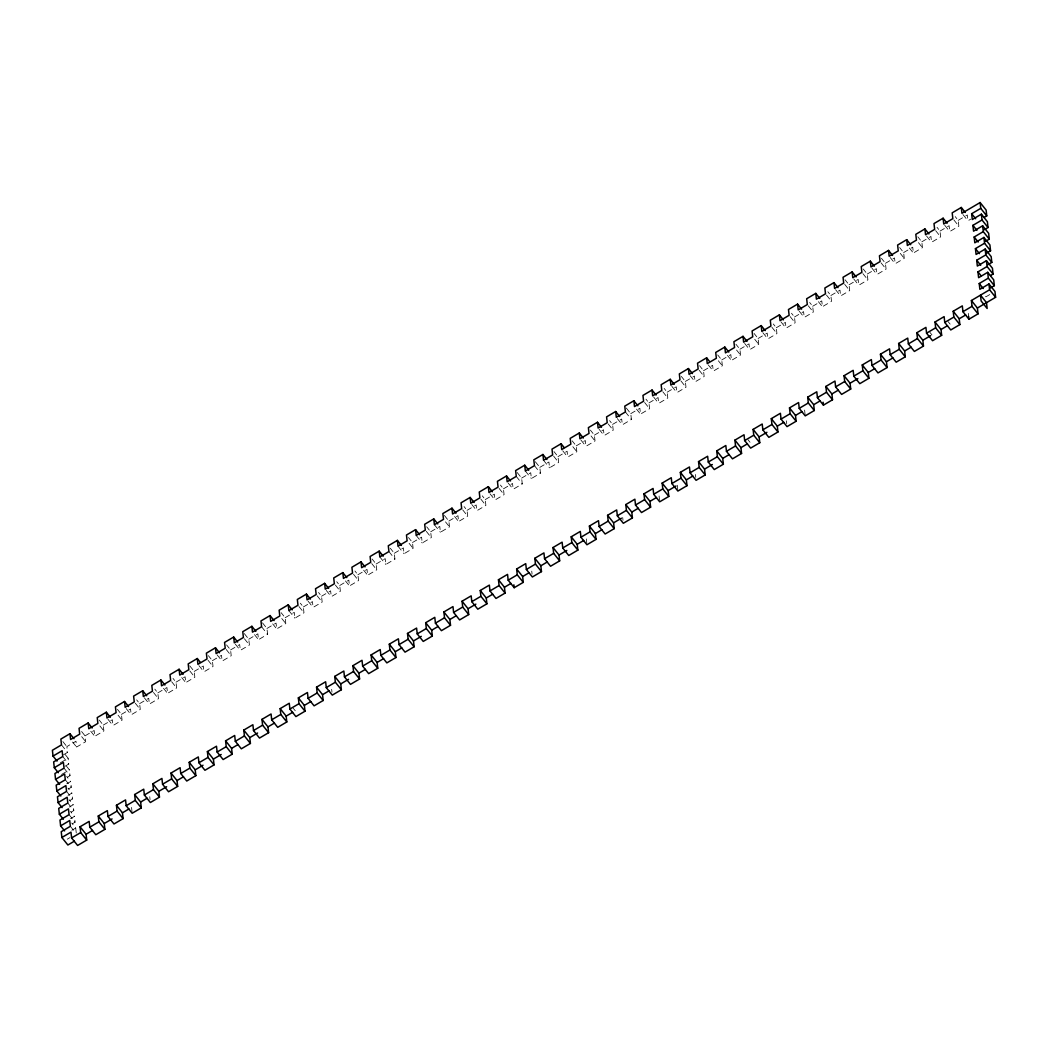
<?xml version="1.0" encoding="UTF-8"?>
<svg xmlns="http://www.w3.org/2000/svg" width="1048" height="1048" viewBox="0 0 1048 1048"><rect width="100%" height="100%" fill="white"/><g stroke="black" fill="none" stroke-linecap="round" stroke-linejoin="round"><path stroke-width="0.75" stroke-dasharray="5 3.75" d="M63.6 754.704L67.504 752.412L66.876 746.595L75.967 741.224L76.596 747.041L85.687 741.67L85.058 735.853L81.05 730.836M85.058 735.853L94.15 730.482L94.792 736.299L103.883 730.928L103.254 725.111L99.246 720.094M103.254 725.111L112.346 719.74L112.974 725.557L122.079 720.186L121.437 714.369L117.442 709.365M121.437 714.369L130.542 708.998L131.17 714.815L140.262 709.444L139.633 703.627L136.633 699.868M139.633 703.627L148.724 698.269L149.353 704.086L158.458 698.715L157.829 692.898L154.816 689.139M157.829 692.898L166.92 687.527L167.549 693.344L176.64 687.973L176.012 682.156L173.012 678.397M176.012 682.156L185.103 676.785L185.745 682.602L194.836 677.231L194.208 671.414L189.203 665.153M194.208 671.414L203.299 666.043L203.928 671.86L213.032 666.489L212.39 660.672L208.395 655.668M212.39 660.672L221.495 655.301L222.124 661.118L231.215 655.747L230.586 649.93L226.578 644.926M230.586 649.93L239.678 644.559L240.306 650.376L249.411 645.018L248.769 639.201L242.769 631.682M248.769 639.201L257.873 633.83L258.502 639.647L267.594 634.276L266.965 628.459L260.965 620.94M266.965 628.459L276.056 623.088L276.698 628.905L285.79 623.534L285.161 617.717L281.152 612.7M285.161 617.717L294.252 612.346L294.881 618.163L303.972 612.792L303.344 606.975L300.344 603.216M303.344 606.975L312.448 601.604L313.077 607.421L322.168 602.05L321.539 596.233L318.54 592.474M321.539 596.233L330.631 590.862L331.26 596.679L340.364 591.308L339.722 585.491L336.722 581.732M339.722 585.491L348.827 580.134L349.456 585.95L358.547 580.579L357.918 574.763L354.918 571.003M357.918 574.763L367.01 569.391L367.651 575.208L376.743 569.837L376.114 564.021L372.106 559.003M376.114 564.021L385.206 558.649L385.834 564.466L394.926 559.095L394.297 553.279L390.301 548.261M394.297 553.279L403.388 547.908L404.03 553.724L413.122 548.353L412.493 542.537L408.484 537.532M412.493 542.537L421.584 537.166L422.213 542.982L431.317 537.611L430.676 531.794L426.68 526.79M430.676 531.794L439.78 526.424L440.409 532.24L449.5 526.882L448.871 521.066L443.867 514.791M448.871 521.066L457.963 515.695L458.592 521.511L467.696 516.14L467.067 510.324L464.054 506.564M467.067 510.324L476.159 504.953L476.788 510.769L485.879 505.398L485.25 499.582L482.25 495.822M485.25 499.582L494.342 494.211L494.984 500.027L504.075 494.656L503.446 488.84L500.433 485.08M503.446 488.84L512.538 483.469L513.166 489.285L522.271 483.914L521.629 478.098L515.629 470.578M521.629 478.098L530.733 472.727L531.362 478.543L540.454 473.172L539.825 467.356L533.812 459.836M539.825 467.356L548.916 461.998L549.545 467.814L558.649 462.443L558.008 456.627L554.012 451.609M558.008 456.627L567.112 451.256L567.741 457.072L576.832 451.701L576.204 445.885L572.195 440.867M576.204 445.885L585.295 440.514L585.937 446.33L595.028 440.959L594.399 435.143L590.391 430.125M594.399 435.143L603.491 429.772L604.12 435.588L613.211 430.217L612.582 424.401L609.582 420.641M612.582 424.401L621.687 419.03L622.316 424.846L631.407 419.475L630.778 413.659L625.774 407.397M630.778 413.659L639.87 408.288L640.498 414.104L649.603 408.746L648.961 402.93L645.961 399.17M648.961 402.93L658.065 397.559L658.694 403.375L667.786 398.004L667.157 392.188L664.157 388.428M667.157 392.188L676.248 386.817L676.89 392.633L685.981 387.262L685.353 381.446L681.344 376.429M685.353 381.446L694.444 376.075L695.073 381.891L704.164 376.52L703.535 370.704L699.54 365.686M703.535 370.704L712.627 365.333L713.269 371.149L722.36 365.778L721.731 359.962L717.723 354.958M721.731 359.962L730.823 354.591L731.452 360.407L740.556 355.036L739.914 349.22L735.919 344.216M739.914 349.22L749.019 343.862L749.648 349.678L758.739 344.307L758.11 338.491L754.101 333.474M758.11 338.491L767.202 333.12L767.83 338.936L776.935 333.565L776.306 327.749L773.293 323.989M776.306 327.749L785.397 322.378L786.026 328.194L795.118 322.823L794.489 317.007L791.489 313.247M794.489 317.007L803.58 311.636L804.222 317.452L813.314 312.081L812.685 306.265L809.672 302.505M812.685 306.265L821.776 300.894L822.405 306.71L831.509 301.339L830.868 295.523L827.868 291.763M830.868 295.523L839.972 290.152L840.601 295.968L849.692 290.61L849.063 284.794L845.055 279.777M849.063 284.794L858.155 279.423L858.784 285.239L867.888 279.868L867.246 274.052L863.251 269.035M867.246 274.052L876.351 268.681L876.98 274.497L886.071 269.126L885.442 263.31L881.434 258.293M885.442 263.31L894.534 257.939L895.175 263.755L904.267 258.384L903.638 252.568L899.629 247.551M903.638 252.568L912.729 247.197L913.358 253.013L922.45 247.642L921.821 241.826L917.825 236.822M921.821 241.826L930.925 236.455L931.554 242.271L940.645 236.9L940.017 231.084L937.017 227.324M940.017 231.084L949.108 225.726L949.737 231.543L958.841 226.172L958.2 220.355L955.2 216.595M958.2 220.355L967.304 214.984L967.933 220.801L970.736 219.15M60.339 762.826L68.133 758.228L64.125 753.211M64.871 766.337L68.762 764.044L68.133 758.228M61.596 774.459L69.391 769.861L65.395 764.844M67.426 777.21L70.033 775.677L69.391 769.861M66.758 783.786L70.661 781.494L66.653 776.476M68.696 788.843L71.29 787.297L70.661 781.494M68.028 795.419L71.919 793.113L67.924 788.109M69.954 800.476L72.561 798.93L71.919 793.113M69.286 807.052L73.19 804.746L69.181 799.742M71.225 812.095L73.819 810.562L73.19 804.746M70.557 818.685L74.447 816.379L70.452 811.375M72.482 823.728L75.089 822.195L74.447 816.379M71.814 830.317L75.718 828.012L71.709 823.008M67.255 839.199L69.849 837.666M989.77 294.553L985.867 296.846L983.875 294.344M962.929 214.526L967.933 220.801M953.837 219.897L958.841 226.172M944.733 225.268L949.737 231.543M935.641 230.639L940.645 236.9M926.55 236.01L931.554 242.271M918.454 242.638L922.45 247.642M909.363 248.009L913.358 253.013M900.258 253.367L904.267 258.384M948.126 321.644L950.13 324.146M890.171 257.494L895.175 263.755M881.067 262.865L886.071 269.126M929.93 332.373L931.934 334.888M871.975 268.223L876.98 274.497M862.884 273.594L867.888 279.868M853.779 278.964L858.784 285.239M844.688 284.336L849.692 290.61M835.597 289.707L840.601 295.968M826.492 295.077L831.509 301.339M818.409 301.706L822.405 306.71M808.309 305.82L813.314 312.081M799.218 311.191L804.222 317.452M790.113 316.562L795.118 322.823M781.022 321.933L786.026 328.194M771.931 327.29L776.935 333.565M762.826 332.661L767.83 338.936M754.743 339.29L758.739 344.307M744.643 343.403L749.648 349.678M736.548 350.032L740.556 355.036M727.456 355.403L731.452 360.407M718.352 360.774L722.36 365.778M708.265 364.887L713.269 371.149M699.16 370.258L704.164 376.52M748.023 439.78L750.027 442.282M690.069 375.629L695.073 381.891M680.977 381L685.981 387.262M671.873 386.358L676.89 392.633M662.781 391.729L667.786 398.004M653.69 397.1L658.694 403.375M644.599 402.471L649.603 408.746M636.503 409.1L640.498 414.104M625.407 411.956L631.407 419.475M617.311 418.584L622.316 424.846M608.207 423.955L613.211 430.217M599.115 429.326L604.12 435.588M591.02 435.942L595.028 440.959M580.933 440.068L585.937 446.33M572.837 446.684L576.832 451.701M562.737 450.797L567.741 457.072M553.645 456.168L558.649 462.443M543.545 460.295L549.545 467.814M534.454 465.653L540.454 473.172M525.349 471.024L531.362 478.543M516.258 476.395L522.271 483.914M508.162 483.023L513.166 489.285M499.071 488.394L504.075 494.656M489.979 493.765L494.984 500.027M480.875 499.136L485.879 505.398M471.783 504.494L476.788 510.769M462.692 509.865L467.696 516.14M454.596 516.494L458.592 521.511M445.505 521.865L449.5 526.882M434.396 524.721L440.409 532.24M426.3 531.349L431.317 537.611M416.213 535.462L422.213 542.982M409.113 543.349L413.122 548.353M398.017 546.205L404.03 553.724M388.926 551.576L394.926 559.095M379.834 556.947L385.834 564.466M371.739 563.562L376.743 569.837M363.643 570.191L367.651 575.208M353.543 574.304L358.547 580.579M345.447 580.933L349.456 585.95M335.36 585.046L340.364 591.308M326.256 590.417L331.26 596.679M317.164 595.788L322.168 602.05M308.073 601.159L313.077 607.421M298.968 606.53L303.972 612.792M288.881 610.643L294.881 618.163M281.781 618.516L285.79 623.534M272.69 623.888L276.698 628.905M261.594 626.756L267.594 634.276M254.494 634.63L258.502 639.647M244.407 638.743L249.411 645.018M293.257 708.265L295.261 710.767M235.302 644.114L240.306 650.376M226.211 649.485L231.215 655.747M217.119 654.856L222.124 661.118M208.015 660.227L213.032 666.489M198.923 665.598L203.928 671.86M189.832 670.969L194.836 677.231M181.736 677.584L185.745 682.602M171.636 681.698L176.64 687.973M163.54 688.326L167.549 693.344M153.453 692.44L158.458 698.715M144.349 697.811L149.353 704.086M135.257 703.182L140.262 709.444M126.166 708.553L131.17 714.815M118.07 715.181L122.079 720.186M107.97 719.295L112.974 725.557M99.874 725.91L103.883 730.928M90.783 731.281L94.792 736.299M81.692 736.652L85.687 741.67M72.587 742.023L76.596 747.041M62.867 741.578L66.876 746.595M61.491 744.892L67.504 752.412M62.762 756.525L68.762 764.044M64.02 768.158L70.033 775.677M65.29 779.778L71.29 787.297M66.548 791.41L72.561 798.93M67.819 803.043L73.819 810.562M69.076 814.676L75.089 822.195M70.347 826.309L75.351 832.57M968.313 313.404L968.627 316.313M804.602 410.056L805.231 415.873M786.406 420.798L786.721 423.706M695.453 474.495L695.767 477.403M677.27 485.237L677.742 489.599M659.074 495.979L659.546 500.341M622.695 517.463L623.01 520.371M586.317 538.934L586.788 543.296M531.742 571.16L532.057 574.068M331.64 689.296L331.967 692.204M149.746 796.69L150.06 799.598M131.55 807.432L132.022 811.794M75.718 828.012L76.347 833.828"/><path stroke-width="1.5" d="M73.963 738.709L69.954 733.705L60.863 739.076L61.491 744.892L52.4 750.263L53.029 756.08L57.037 761.084M92.158 727.98L88.15 722.963L79.059 728.334L79.687 734.15L70.596 739.521L69.954 733.705M110.341 717.238L106.346 712.221L97.241 717.592L97.87 723.408L88.779 728.779L88.15 722.963M128.537 706.496L124.529 701.479L115.437 706.85L116.066 712.666L106.975 718.037L106.346 712.221M146.72 695.754L142.725 690.75L133.62 696.108L134.262 701.924L125.157 707.295L124.529 701.479M164.916 685.012L160.907 680.008L151.816 685.379L152.445 691.195L143.353 696.566L142.725 690.75M183.112 674.283L179.103 669.266L170.012 674.637L170.641 680.453L161.549 685.824L160.907 680.008M200.299 662.284L197.286 658.524L188.195 663.895L188.823 669.711L179.732 675.082L179.103 669.266M219.491 652.799L215.482 647.782L206.391 653.153L207.019 658.969L197.928 664.34L197.286 658.524M237.673 642.057L233.678 637.04L224.573 642.411L225.215 648.227L216.111 653.598L215.482 647.782M255.869 631.315L251.861 626.311L242.769 631.682L243.398 637.498L234.307 642.856L233.678 637.04M274.065 620.586L270.057 615.569L260.965 620.94L261.594 626.756L252.489 632.127L251.861 626.311M292.248 609.844L288.239 604.827L279.148 610.198L279.777 616.014L270.685 621.385L270.057 615.569M310.444 599.102L306.435 594.085L297.344 599.456L297.973 605.272L288.881 610.643L288.239 604.827M328.627 588.36L324.631 583.343L315.527 588.714L316.168 594.53L307.064 599.901L306.435 594.085M346.822 577.618L342.814 572.614L333.723 577.972L334.351 583.788L325.26 589.159L324.631 583.343M365.005 566.876L361.01 561.872L351.905 567.243L352.547 573.059L343.443 578.431L342.814 572.614M383.201 556.147L379.193 551.13L370.101 556.501L370.73 562.317L361.639 567.689L361.01 561.872M401.397 545.405L397.389 540.388L388.297 545.759L388.926 551.576L379.834 556.947L379.193 551.13M419.58 534.663L415.584 529.646L406.48 535.017L407.109 540.834L398.017 546.205L397.389 540.388M437.776 523.921L433.767 518.904L424.676 524.275L425.305 530.091L416.213 535.462L415.584 529.646M455.959 513.179L451.963 508.175L442.859 513.546L443.501 519.363L434.396 524.721L433.767 518.904M474.154 502.451L470.146 497.433L461.055 502.804L461.683 508.621L452.592 513.992L451.963 508.175M492.35 491.709L488.342 486.691L479.25 492.062L479.879 497.879L470.788 503.25L470.146 497.433M510.533 480.966L506.525 475.949L497.433 481.32L498.062 487.137L488.971 492.508L488.342 486.691M528.729 470.224L524.721 465.207L515.629 470.578L516.258 476.395L507.166 481.766L506.525 475.949M546.912 459.483L542.916 454.478L533.812 459.836L534.454 465.653L525.349 471.024L524.721 465.207M564.112 447.496L561.099 443.736L552.008 449.107L552.637 454.924L543.545 460.295L542.916 454.478M583.304 438.012L579.295 432.994L570.204 438.365L570.832 444.182L561.728 449.553L561.099 443.736M601.486 427.27L597.478 422.252L588.386 427.623L589.015 433.44L579.924 438.811L579.295 432.994M619.682 416.528L615.674 411.51L606.582 416.881L607.211 422.698L598.12 428.069L597.478 422.252M637.865 405.786L633.87 400.768L624.765 406.139L625.407 411.956L616.303 417.327L615.674 411.51M656.061 395.044L652.053 390.039L642.961 395.41L643.59 401.227L634.499 406.585L633.87 400.768M674.244 384.315L670.248 379.297L661.157 384.668L661.786 390.485L652.681 395.856L652.053 390.039M692.44 373.573L688.431 368.555L679.34 373.926L679.969 379.743L670.877 385.114L670.248 379.297M709.627 361.573L706.627 357.813L697.536 363.184L698.165 369.001L689.073 374.372L688.431 368.555M728.819 352.089L724.823 347.071L715.719 352.442L716.36 358.259L707.256 363.63L706.627 357.813M747.014 341.347L743.006 336.343L733.914 341.7L734.543 347.517L725.452 352.888L724.823 347.071M765.197 330.605L761.202 325.601L752.097 330.972L752.739 336.788L743.635 342.159L743.006 336.343M783.393 319.876L779.385 314.858L770.293 320.229L770.922 326.046L761.83 331.417L761.202 325.601M801.589 309.134L797.58 304.117L788.489 309.488L789.118 315.304L780.026 320.675L779.385 314.858M819.772 298.392L815.776 293.375L806.672 298.746L807.301 304.562L798.209 309.933L797.58 304.117M837.968 287.65L833.959 282.632L824.868 288.004L825.496 293.82L816.405 299.191L815.776 293.375M856.15 276.908L852.155 271.904L843.05 277.275L843.692 283.091L834.588 288.449L833.959 282.632M874.346 266.179L870.338 261.162L861.246 266.533L861.875 272.349L852.784 277.72L852.155 271.904M892.542 255.437L888.534 250.42L879.442 255.791L880.071 261.607L870.98 266.978L870.338 261.162M910.725 244.695L906.716 239.678L897.625 245.049L898.254 250.865L889.163 256.236L888.534 250.42M928.921 233.953L924.912 228.936L915.821 234.307L916.45 240.123L907.358 245.494L906.716 239.678M947.104 223.211L943.108 218.207L934.004 223.565L934.646 229.381L925.541 234.752L924.912 228.936M965.3 212.469L961.291 207.465L952.2 212.836L952.829 218.652L943.737 224.023L943.108 218.207M984.151 217.408L986.758 215.875L986.129 210.059L980.116 202.539L961.92 213.281L961.291 207.465M53.029 756.08L62.133 750.709L62.762 756.525L53.658 761.896L54.3 767.699L58.295 772.717M984.124 229.8L988.015 227.508L987.386 221.691L981.386 214.172L972.282 219.543L971.653 213.727L980.745 208.356L980.116 202.539M54.3 767.699L63.391 762.341L64.02 768.158L54.928 773.516L55.557 779.332L59.566 784.349M985.382 241.433L989.286 239.141L988.644 233.324L982.644 225.805L973.553 231.176L972.911 225.359L982.015 219.988L981.386 214.172M55.557 779.332L64.648 773.974L65.29 779.778L56.186 785.149L56.828 790.965L60.823 795.982M986.653 253.066L990.543 250.773L989.915 244.957L983.902 237.438L974.81 242.809L974.182 236.992L983.273 231.621L982.644 225.805M56.828 790.965L65.919 785.594L66.548 791.41L57.457 796.781L58.085 802.598L62.094 807.615M987.91 264.699L991.814 262.406L991.172 256.59L985.172 249.07L976.081 254.441L975.439 248.625L984.544 243.254L983.902 237.438M58.085 802.598L67.177 797.227L67.819 803.043L58.714 808.414L59.356 814.231L63.352 819.248M990.478 275.572L993.072 274.026L992.443 268.223L986.43 260.703L977.339 266.061L976.71 260.245L985.801 254.887L985.172 249.07M59.356 814.231L68.448 808.86L69.076 814.676L59.985 820.047L60.614 825.863L64.622 830.881M990.439 287.964L994.342 285.659L993.701 279.842L987.701 272.323L978.609 277.694L977.967 271.877L987.072 266.506L986.43 260.703M60.614 825.863L69.705 820.492L70.347 826.309L61.242 831.68L61.871 837.496L67.884 845.015L74.382 841.177M61.871 837.496L70.976 832.125L71.605 837.942L77.604 845.461L86.709 840.09L80.696 832.57L80.067 826.754L89.159 821.383L89.8 827.2L95.8 834.719L104.892 829.348L98.892 821.829L98.263 816.012L107.355 810.641L107.983 816.457L113.996 823.977L123.088 818.619L117.075 811.1L116.446 805.283L125.55 799.912L126.179 805.729L132.179 813.248L141.284 807.877L135.271 800.358L134.642 794.541L143.733 789.17L144.362 794.987L150.375 802.506L159.466 797.135L153.467 789.616L152.825 783.799L161.929 778.428L162.558 784.245L168.558 791.764L177.662 786.393L171.649 778.874L171.021 773.057L180.112 767.686L180.754 773.503L186.754 781.022L195.845 775.651L189.845 768.132L189.216 762.315L198.308 756.944L198.937 762.761L204.95 770.28L214.041 764.909L208.028 757.39L207.399 751.573L216.491 746.215L217.133 752.032L223.132 759.551L232.224 754.18L226.224 746.661L225.595 740.844L234.687 735.473L235.315 741.29L241.328 748.809L250.42 743.438L244.42 735.919L243.778 730.102L252.882 724.731L253.511 730.548L259.511 738.067L268.616 732.696L262.603 725.177L261.974 719.36L271.065 713.989L271.694 719.806L277.707 727.325L286.798 721.954L280.798 714.435L280.17 708.618L289.261 703.247L289.89 709.064L295.903 716.583L304.994 711.212L298.981 703.693L298.353 697.876L307.444 692.505L308.086 698.322L314.086 705.841L323.177 700.483L317.177 692.964L316.548 687.147L325.64 681.776L326.269 687.593L332.281 695.112L341.373 689.741L335.373 682.222L334.731 676.405L343.836 671.034L344.464 676.851L350.464 684.37L359.569 678.999L353.556 671.48L352.927 665.663L362.019 660.292L362.647 666.109L368.66 673.628L377.752 668.257L371.752 660.738L371.11 654.921L380.214 649.55L380.843 655.367L386.843 662.886L395.947 657.515L389.935 649.996L389.306 644.179L398.397 638.808L399.039 644.625L405.039 652.144L414.13 646.773L408.131 639.254L407.502 633.437L416.593 628.08L417.222 633.896L423.235 641.415L432.326 636.044L426.313 628.525L425.685 622.709L434.789 617.337L435.418 623.154L441.418 630.673L450.522 625.302L444.509 617.783L443.88 611.966L452.972 606.596L453.601 612.412L459.614 619.931L468.705 614.56L462.705 607.041L462.063 601.225L471.168 595.854L471.796 601.67L477.796 609.189L486.901 603.818L480.888 596.299L480.259 590.483L489.351 585.111L489.992 590.928L495.992 598.447L505.084 593.076L499.084 585.557L498.455 579.74L507.546 574.383L508.175 580.186L514.188 587.705L523.279 582.347L517.267 574.828L516.638 569.012L525.729 563.641L526.371 569.457L532.371 576.976L541.475 571.605L535.462 564.086L534.834 558.27L543.925 552.899L544.554 558.715L550.567 566.234L559.658 560.863L553.658 553.344L553.016 547.528L562.121 542.157L562.75 547.973L568.75 555.492L577.854 550.121L571.841 542.602L571.212 536.786L580.304 531.415L580.933 537.231L586.946 544.75L596.037 539.379L590.037 531.86L589.408 526.044L598.5 520.673L599.129 526.489L605.141 534.008L614.233 528.637L608.22 521.118L607.591 515.315L616.683 509.944L617.324 515.76L623.324 523.279L632.416 517.909L626.416 510.389L625.787 504.573L634.878 499.202L635.507 505.018L641.52 512.538L650.611 507.166L644.612 499.647L643.97 493.831L653.074 488.46L653.703 494.276L659.703 501.796L668.807 496.425L662.794 488.905L662.166 483.089L671.257 477.718L671.886 483.534L677.899 491.054L686.99 485.683L680.99 478.163L680.349 472.347L689.453 466.976L690.082 472.792L696.095 480.311L705.186 474.941L699.173 467.421L698.544 461.605L707.636 456.247L708.278 462.05L714.278 469.57L723.369 464.212L717.369 456.692L716.74 450.876L725.832 445.505L726.461 451.321L732.473 458.841L741.565 453.47L735.552 445.95L734.923 440.134L744.028 434.763L744.656 440.579L750.656 448.099L759.761 442.728L753.748 435.208L753.119 429.392L762.21 424.021L762.839 429.837L768.852 437.357L777.944 431.986L771.944 424.466L771.302 418.65L780.406 413.279L781.035 419.095L787.035 426.615L796.139 421.244L790.126 413.724L789.498 407.908L798.589 402.537L799.231 408.353L805.231 415.873L814.322 410.502L808.322 402.982L807.694 397.179L816.785 391.808L817.414 397.624L823.427 405.144L832.518 399.773L826.505 392.253L825.876 386.437L834.968 381.066L835.61 386.882L841.61 394.402L850.714 389.031L844.701 381.511L844.072 375.695L853.164 370.324L853.793 376.14L859.805 383.66L868.897 378.289L862.897 370.769L862.255 364.953L871.36 359.582L871.988 365.398L877.988 372.918L887.093 367.547L881.08 360.027L880.451 354.211L889.542 348.84L890.171 354.656L896.184 362.176L905.275 356.805L899.276 349.285L898.647 343.469L907.738 338.111L908.367 343.914L914.38 351.434L923.471 346.076L917.459 338.556L916.83 332.74L925.921 327.369L926.563 333.185L932.563 340.705L941.654 335.334L935.654 327.814L935.026 321.998L944.117 316.627L944.746 322.443L950.759 329.963L959.85 324.592L953.85 317.072L953.208 311.256L962.313 305.885L962.942 311.701L968.942 319.221L978.046 313.85L977.404 308.033L995.6 297.291L994.971 291.475L988.958 283.956L979.867 289.327L979.238 283.51L988.33 278.139L987.701 272.323M978.046 313.85L972.033 306.33L971.404 300.514L989.587 289.772L988.958 283.956M71.605 837.942L80.696 832.57M89.8 827.2L98.892 821.829M107.983 816.457L117.075 811.1M126.179 805.729L135.271 800.358M144.362 794.987L153.467 789.616M162.558 784.245L171.649 778.874M180.754 773.503L189.845 768.132M198.937 762.761L208.028 757.39M217.133 752.032L226.224 746.661M235.315 741.29L244.42 735.919M253.511 730.548L262.603 725.177M271.694 719.806L280.798 714.435M289.89 709.064L298.981 703.693M308.086 698.322L317.177 692.964M326.269 687.593L335.373 682.222M344.464 676.851L353.556 671.48M362.647 666.109L371.752 660.738M380.843 655.367L389.935 649.996M399.039 644.625L408.131 639.254M417.222 633.896L426.313 628.525M435.418 623.154L444.509 617.783M453.601 612.412L462.705 607.041M471.796 601.67L480.888 596.299M489.992 590.928L499.084 585.557M508.175 580.186L517.267 574.828M526.371 569.457L535.462 564.086M544.554 558.715L553.658 553.344M562.75 547.973L571.841 542.602M580.933 537.231L590.037 531.86M599.129 526.489L608.22 521.118M617.324 515.76L626.416 510.389M635.507 505.018L644.612 499.647M653.703 494.276L662.794 488.905M671.886 483.534L680.99 478.163M690.082 472.792L699.173 467.421M708.278 462.05L717.369 456.692M726.461 451.321L735.552 445.95M744.656 440.579L753.748 435.208M762.839 429.837L771.944 424.466M781.035 419.095L790.126 413.724M799.231 408.353L808.322 402.982M817.414 397.624L826.505 392.253M835.61 386.882L844.701 381.511M853.793 376.14L862.897 370.769M871.988 365.398L881.08 360.027M890.171 354.656L899.276 349.285M908.367 343.914L917.459 338.556M926.563 333.185L935.654 327.814M944.746 322.443L953.85 317.072M962.942 311.701L972.033 306.33M86.709 840.09L86.08 834.274L92.565 830.435M104.892 829.348L104.263 823.532L112.057 818.933M123.088 818.619L122.459 812.803L128.956 808.964M141.284 807.877L140.642 802.061L147.139 798.222M159.466 797.135L158.838 791.319L166.632 786.721M177.662 786.393L177.02 780.577L183.518 776.738M195.845 775.651L195.216 769.835L203.011 765.236M214.041 764.909L213.412 759.093L221.207 754.495M232.224 754.18L231.595 748.364L238.093 744.525M250.42 743.438L249.791 737.622L257.585 733.024M268.616 732.696L267.974 726.88L274.471 723.041M286.798 721.954L286.169 716.138L292.667 712.299M304.994 711.212L304.365 705.396L310.863 701.57M323.177 700.483L322.548 694.667L329.046 690.829M341.373 689.741L340.744 683.925L348.539 679.314M359.569 678.999L358.927 673.183L365.425 669.345M377.752 668.257L377.123 662.441L383.62 658.603M395.947 657.515L395.319 651.699L401.803 647.874M414.13 646.773L413.501 640.957L421.296 636.359M432.326 636.044L431.697 630.228L438.195 626.39M450.522 625.302L449.88 619.486L456.378 615.648M468.705 614.56L468.076 608.744L475.871 604.146M486.901 603.818L486.272 598.002L492.757 594.164M505.084 593.076L504.455 587.26L510.952 583.435M523.279 582.347L522.651 576.531L529.148 572.693M541.475 571.605L540.834 565.789L547.331 561.951M559.658 560.863L559.029 555.047L566.824 550.449M577.854 550.121L577.212 544.305L583.71 540.467M596.037 539.379L595.408 533.563L601.906 529.738M614.233 528.637L613.604 522.834L621.399 518.223M632.416 517.909L631.787 512.092L638.284 508.254M650.611 507.166L649.983 501.35L656.48 497.512M668.807 496.425L668.166 490.608L675.973 486.01M686.99 485.683L686.361 479.866L692.859 476.028M705.186 474.941L704.557 469.124L712.352 464.526M723.369 464.212L722.74 458.395L729.238 454.557M741.565 453.47L740.936 447.653L747.434 443.815M759.761 442.728L759.119 436.911L766.913 432.313M777.944 431.986L777.315 426.169L783.812 422.331M796.139 421.244L795.511 415.427L801.995 411.602M814.322 410.502L813.693 404.698L820.191 400.86M832.518 399.773L831.889 393.956L838.387 390.118M850.714 389.031L850.072 383.214L857.867 378.616M868.897 378.289L868.268 372.472L874.766 368.634M887.093 367.547L886.451 361.73L892.948 357.892M905.275 356.805L904.647 350.988L911.144 347.163M923.471 346.076L922.843 340.259L930.637 335.648M941.654 335.334L941.025 329.517L947.523 325.679M959.85 324.592L959.221 318.775L965.719 314.937M980.745 208.356L986.758 215.875M982.015 219.988L988.015 227.508M971.653 213.727L975.662 218.731M983.273 231.621L989.286 239.141M972.911 225.359L976.919 230.363M984.544 243.254L990.543 250.773M974.182 236.992L978.19 241.996M985.801 254.887L991.814 262.406M975.439 248.625L979.448 253.629M987.072 266.506L993.072 274.026M976.71 260.245L980.705 265.262M988.33 278.139L994.342 285.659M977.967 271.877L980.98 275.637M989.587 289.772L995.6 297.291M979.238 283.51L983.234 288.528M971.404 300.514L977.404 308.033M953.208 311.256L959.221 318.775M935.026 321.998L941.025 329.517M916.83 332.74L922.843 340.259M898.647 343.469L904.647 350.988M880.451 354.211L886.451 361.73M862.255 364.953L868.268 372.472M844.072 375.695L850.072 383.214M825.876 386.437L831.889 393.956M807.694 397.179L813.693 404.698M789.498 407.908L795.511 415.427M771.302 418.65L777.315 426.169M753.119 429.392L759.119 436.911M734.923 440.134L740.936 447.653M716.74 450.876L722.74 458.395M698.544 461.605L704.557 469.124M680.349 472.347L686.361 479.866M662.166 483.089L668.166 490.608M643.97 493.831L649.983 501.35M625.787 504.573L631.787 512.092M607.591 515.315L613.604 522.834M589.408 526.044L595.408 533.563M571.212 536.786L577.212 544.305M553.016 547.528L559.029 555.047M534.834 558.27L540.834 565.789M516.638 569.012L522.651 576.531M498.455 579.74L504.455 587.26M480.259 590.483L486.272 598.002M462.063 601.225L468.076 608.744M443.88 611.966L449.88 619.486M425.685 622.709L431.697 630.228M407.502 633.437L413.501 640.957M389.306 644.179L395.319 651.699M371.11 654.921L377.123 662.441M352.927 665.663L358.927 673.183M334.731 676.405L340.744 683.925M316.548 687.147L322.548 694.667M298.353 697.876L304.365 705.396M280.17 708.618L286.169 716.138M261.974 719.36L267.974 726.88M243.778 730.102L249.791 737.622M225.595 740.844L231.595 748.364M207.399 751.573L213.412 759.093M189.216 762.315L195.216 769.835M171.021 773.057L177.02 780.577M152.825 783.799L158.838 791.319M134.642 794.541L140.642 802.061M116.446 805.283L122.459 812.803M98.263 816.012L104.263 823.532M80.067 826.754L86.08 834.274M968.627 316.313L968.942 319.221M823.112 402.236L823.427 405.144M513.874 584.797L514.188 587.705M986.509 302.662L980.496 295.143L981.125 300.959L987.137 308.479L986.509 302.662"/></g></svg>
